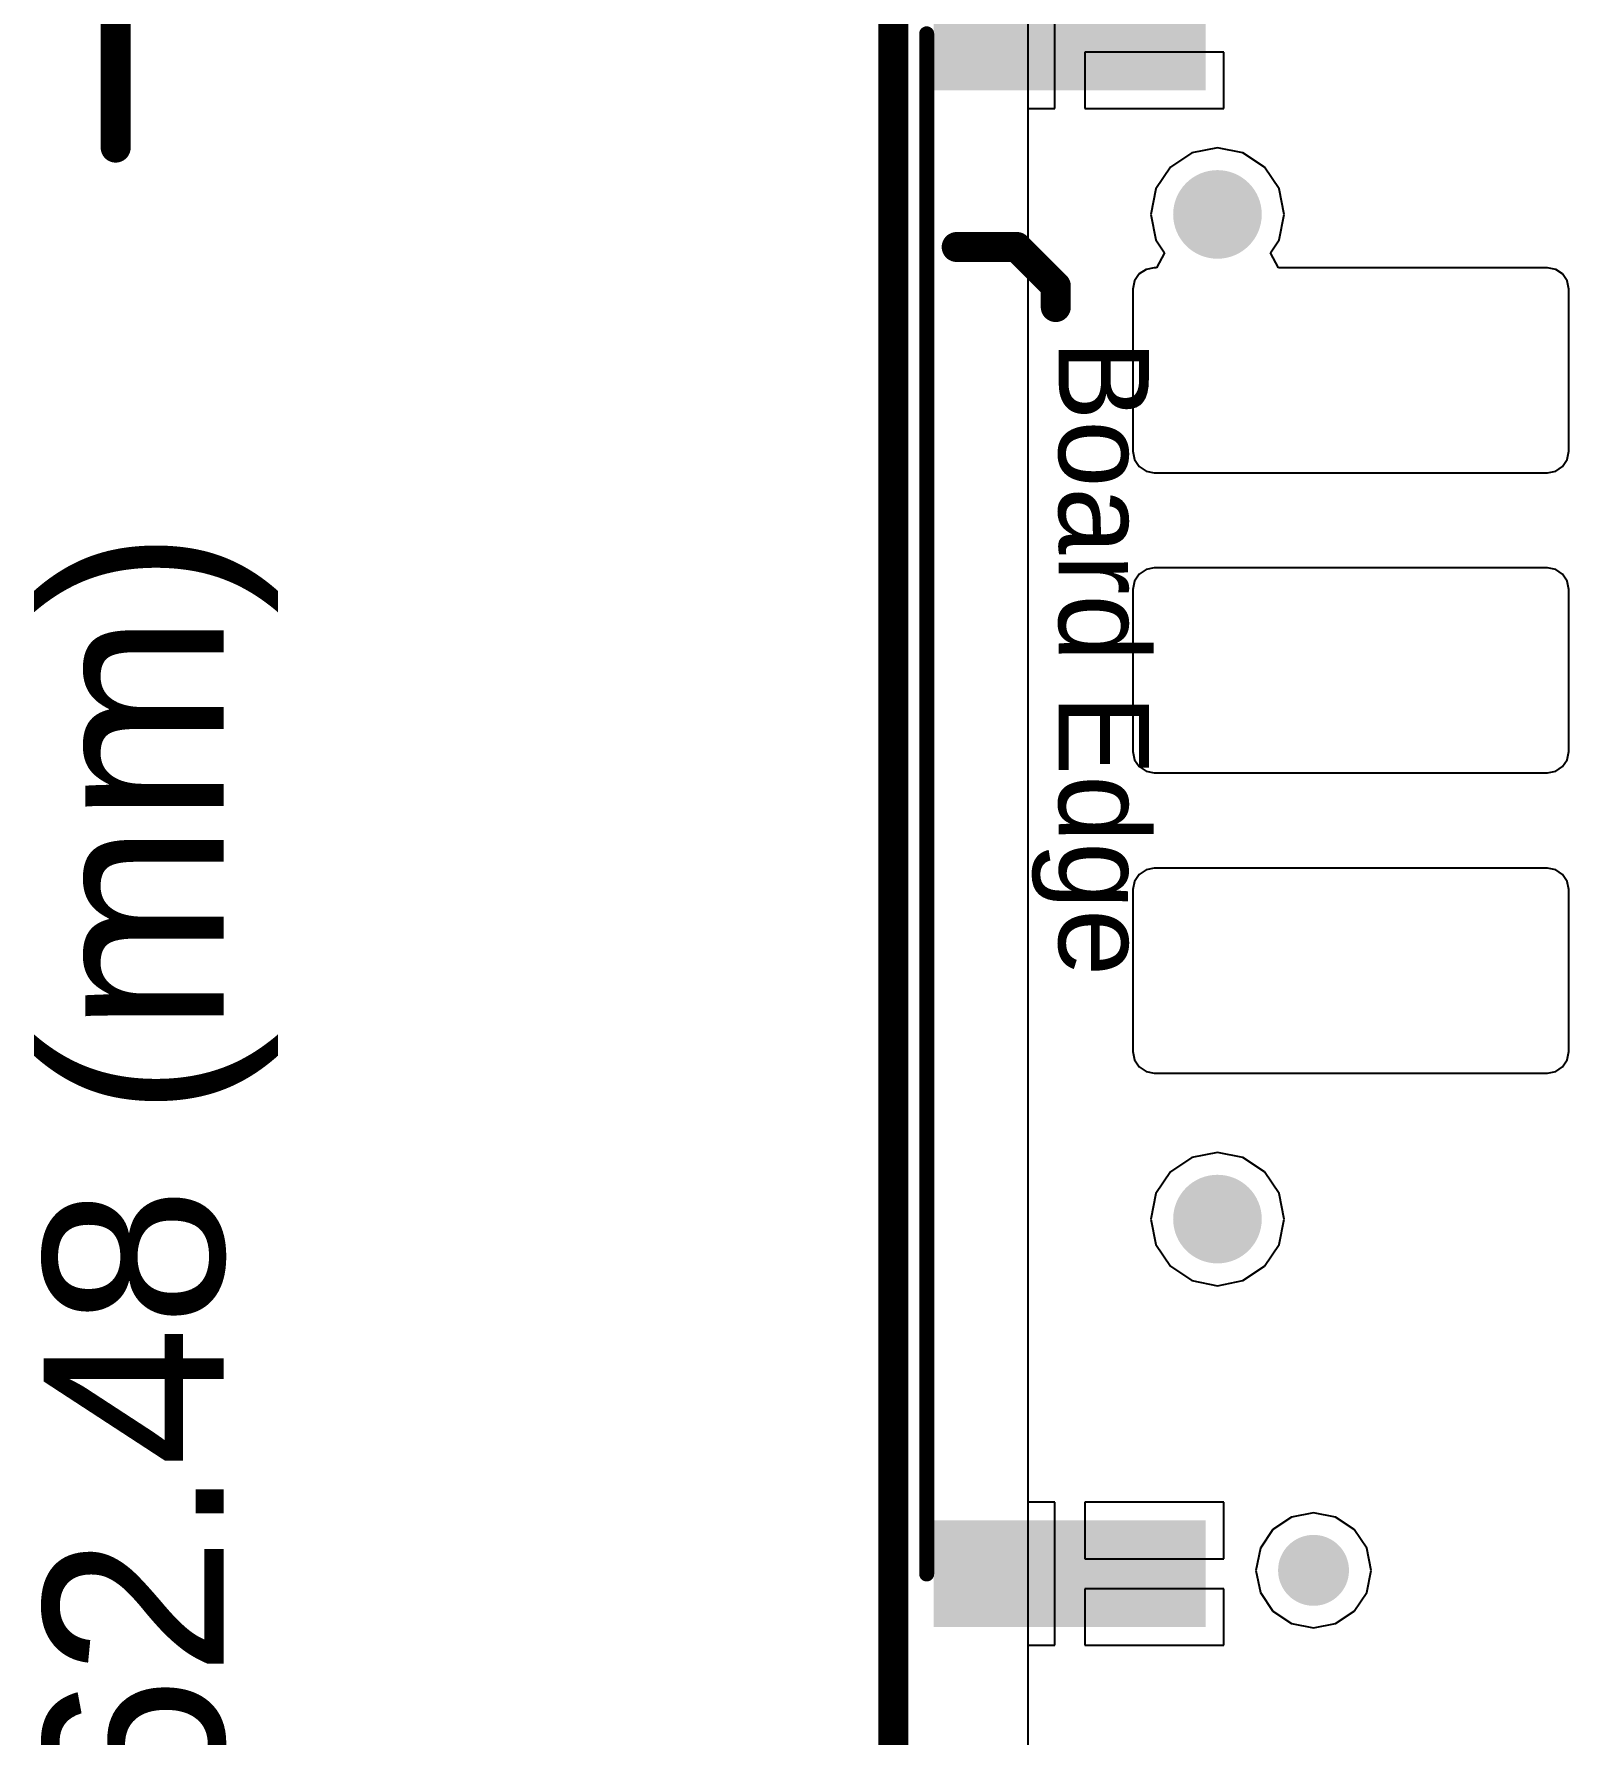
# Model space of a CAD drawing. Header units: millimetres. Extents: x -0.29 to 3.46, y -0.11 to 2.46.
# Drawn here: x -0.286 to 0.231, y 0.971 to 1.538 of the extents above; entities that cross this region are included whole.
import ezdxf

# ---------------------------------------------------------------- set-up
doc = ezdxf.new("R2010")
doc.units = ezdxf.units.MM
doc.header["$MEASUREMENT"] = 0
for name, color, linetype in [('BottomLayer', 5, 'Continuous'), ('BottomSolder', 6, 'Continuous'), ('Mechanical1', 6, 'Continuous'), ('Mechanical2', 216, 'Continuous'), ('PadHoleLayer', 156, 'Continuous'), ('TopLayer', 1, 'Continuous'), ('TopOverlay', 2, 'Continuous'), ('TopPaste', 8, 'Continuous'), ('TopSolder', 216, 'Continuous'), ('ViaHoleLayer', 16, 'Continuous')]:
    doc.layers.add(name, color=color, linetype=linetype)
doc.styles.add('Arial', font='', dxfattribs={"height": 0.2})
doc.styles.get('Arial').set_extended_font_data('Arial')

# ---------------------------------------------------------------- blocks, each defined once
blk = doc.blocks.new('XKNANO_113_6')
at = {"layer": 'BottomSolder'}
for points in [[(-0.20085, -0.21214), (-0.19285, -0.21214), (-0.19285, -0.22014), (-0.20085, -0.22014)], [(0.1338, -0.21214), (0.1418, -0.21214), (0.1418, -0.22014), (0.1338, -0.22014)]]:
    blk.add_hatch(color=6, dxfattribs=at).paths.add_polyline_path(points)
at = {"layer": 'PadHoleLayer'}
h = blk.add_hatch(color=156, dxfattribs=at)
edge = h.paths.add_edge_path()
edge.add_arc((-0.19685, -0.21614), 0.01476, 0, 360)
h = blk.add_hatch(color=156, dxfattribs=at)
edge = h.paths.add_edge_path()
edge.add_arc((0.1378, -0.21614), 0.01476, 0, 360)
at = {"layer": 'TopLayer'}
for points in [[(-0.20591, 0.2878), (-0.17441, 0.2878), (-0.17441, 0.24291), (-0.20591, 0.24291)], [(-0.15591, 0.2878), (-0.12441, 0.2878), (-0.12441, 0.24291), (-0.15591, 0.24291)], [(-0.10591, 0.2878), (-0.07441, 0.2878), (-0.07441, 0.24291), (-0.10591, 0.24291)], [(-0.05591, 0.2878), (-0.02441, 0.2878), (-0.02441, 0.24291), (-0.05591, 0.24291)], [(-0.00591, 0.2878), (0.02559, 0.2878), (0.02559, 0.24291), (-0.00591, 0.24291)], [(0.04409, 0.2878), (0.07559, 0.2878), (0.07559, 0.24291), (0.04409, 0.24291)], [(0.0815, 0.2878), (0.11299, 0.2878), (0.11299, 0.24291), (0.0815, 0.24291)], [(-0.26969, 0.24843), (-0.24213, 0.24843), (-0.24213, 0.16575), (-0.26969, 0.16575)], [(0.24213, 0.24843), (0.26969, 0.24843), (0.26969, 0.16575), (0.24213, 0.16575)], [(-0.26969, -0.22402), (-0.24213, -0.22402), (-0.24213, -0.30669), (-0.26969, -0.30669)], [(0.24213, -0.22402), (0.26969, -0.22402), (0.26969, -0.30669), (0.24213, -0.30669)]]:
    blk.add_hatch(color=1, dxfattribs=at).paths.add_polyline_path(points)
at = {"layer": 'TopPaste'}
for points in [[(-0.20591, 0.2878), (-0.17441, 0.2878), (-0.17441, 0.24291), (-0.20591, 0.24291)], [(-0.15591, 0.2878), (-0.12441, 0.2878), (-0.12441, 0.24291), (-0.15591, 0.24291)], [(-0.10591, 0.2878), (-0.07441, 0.2878), (-0.07441, 0.24291), (-0.10591, 0.24291)], [(-0.05591, 0.2878), (-0.02441, 0.2878), (-0.02441, 0.24291), (-0.05591, 0.24291)], [(-0.00591, 0.2878), (0.02559, 0.2878), (0.02559, 0.24291), (-0.00591, 0.24291)], [(0.04409, 0.2878), (0.07559, 0.2878), (0.07559, 0.24291), (0.04409, 0.24291)], [(0.0815, 0.2878), (0.11299, 0.2878), (0.11299, 0.24291), (0.0815, 0.24291)], [(-0.26969, 0.24843), (-0.24213, 0.24843), (-0.24213, 0.16575), (-0.26969, 0.16575)], [(0.24213, 0.24843), (0.26969, 0.24843), (0.26969, 0.16575), (0.24213, 0.16575)], [(-0.26969, -0.22402), (-0.24213, -0.22402), (-0.24213, -0.30669), (-0.26969, -0.30669)], [(0.24213, -0.22402), (0.26969, -0.22402), (0.26969, -0.30669), (0.24213, -0.30669)]]:
    blk.add_hatch(color=8, dxfattribs=at).paths.add_polyline_path(points)
at = {"layer": 'TopSolder'}
for points in [[(-0.20991, 0.2918), (-0.17041, 0.2918), (-0.17041, 0.23891), (-0.20991, 0.23891)], [(-0.15991, 0.2918), (-0.12041, 0.2918), (-0.12041, 0.23891), (-0.15991, 0.23891)], [(-0.10991, 0.2918), (-0.07041, 0.2918), (-0.07041, 0.23891), (-0.10991, 0.23891)], [(-0.05991, 0.2918), (-0.02041, 0.2918), (-0.02041, 0.23891), (-0.05991, 0.23891)], [(-0.00991, 0.2918), (0.02959, 0.2918), (0.02959, 0.23891), (-0.00991, 0.23891)], [(0.04009, 0.2918), (0.07959, 0.2918), (0.07959, 0.23891), (0.04009, 0.23891)], [(0.0775, 0.2918), (0.11699, 0.2918), (0.11699, 0.23891), (0.0775, 0.23891)], [(-0.27369, 0.25243), (-0.23813, 0.25243), (-0.23813, 0.16175), (-0.27369, 0.16175)], [(0.23813, 0.25243), (0.27369, 0.25243), (0.27369, 0.16175), (0.23813, 0.16175)], [(-0.20085, -0.21214), (-0.19285, -0.21214), (-0.19285, -0.22014), (-0.20085, -0.22014)], [(0.1338, -0.21214), (0.1418, -0.21214), (0.1418, -0.22014), (0.1338, -0.22014)], [(-0.27369, -0.22002), (-0.23813, -0.22002), (-0.23813, -0.31069), (-0.27369, -0.31069)], [(0.23813, -0.22002), (0.27369, -0.22002), (0.27369, -0.31069), (0.23813, -0.31069)]]:
    blk.add_hatch(color=216, dxfattribs=at).paths.add_polyline_path(points)
at = {"layer": 'TopOverlay'}
for points, const_width in [([(-0.215, 0.278), (-0.26, 0.278)], 0.005), ([(-0.26, 0.258), (-0.26, 0.278)], 0.005), ([(0.259, 0.278), (0.214, 0.278)], 0.005), ([(0.259, 0.258), (0.259, 0.278)], 0.005), ([(-0.186, -0.283), (-0.173, -0.27)], 0.01), ([(-0.166, -0.27), (-0.173, -0.27)], 0.01), ([(-0.186, -0.303), (-0.186, -0.283)], 0.01), ([(0.256, -0.313), (-0.257, -0.313)], 0.005)]:
    blk.add_lwpolyline(points, dxfattribs=dict(at, const_width=const_width))
for points, const_width in [([(-0.26125, 0.278, 1), (-0.25875, 0.278, 1)], 0.0025), ([(-0.26125, 0.278, 1), (-0.25875, 0.278, 1)], 0.0025), ([(-0.21625, 0.278, 1), (-0.21375, 0.278, 1)], 0.0025), ([(0.21275, 0.278, 1), (0.21525, 0.278, 1)], 0.0025), ([(0.25775, 0.278, 1), (0.26025, 0.278, 1)], 0.0025), ([(0.25775, 0.278, 1), (0.26025, 0.278, 1)], 0.0025), ([(-0.26125, 0.258, 1), (-0.25875, 0.258, 1)], 0.0025), ([(0.25775, 0.258, 1), (0.26025, 0.258, 1)], 0.0025), ([(-0.1755, -0.27, 1), (-0.1705, -0.27, 1)], 0.005), ([(-0.1755, -0.27, 1), (-0.1705, -0.27, 1)], 0.005), ([(-0.1685, -0.27, 1), (-0.1635, -0.27, 1)], 0.005), ([(-0.1885, -0.283, 1), (-0.1835, -0.283, 1)], 0.005), ([(-0.1885, -0.283, 1), (-0.1835, -0.283, 1)], 0.005), ([(-0.1885, -0.303, 1), (-0.1835, -0.303, 1)], 0.005), ([(-0.25825, -0.313, 1), (-0.25575, -0.313, 1)], 0.0025), ([(0.25475, -0.313, 1), (0.25725, -0.313, 1)], 0.0025)]:
    blk.add_lwpolyline(points, format="xyb", close=True, dxfattribs=dict(at, const_width=const_width))
blk.add_text('Board Edge', height=0.03, dxfattribs=at).set_placement((-0.155, -0.269))

msp = doc.modelspace()

# ---------------------------------------------------------------- hatches: boundary and pattern name
at = {"layer": 'BottomLayer'}
h = msp.add_hatch(color=5, dxfattribs=at)
edge = h.paths.add_edge_path()
edge.add_arc((0.14, 1.026), 0.01181, 0, 360)
at = {"layer": 'TopLayer'}
h = msp.add_hatch(color=1, dxfattribs=at)
edge = h.paths.add_edge_path()
edge.add_arc((0.14, 1.026), 0.01181, 0, 360)
at = {"layer": 'ViaHoleLayer'}
h = msp.add_hatch(color=16, dxfattribs=at)
edge = h.paths.add_edge_path()
edge.add_arc((0.14, 1.026), 0.00591, 0, 360)

# ---------------------------------------------------------------- linework, layer by layer
at = {"layer": 'BottomLayer'}
for p, q in [((0.04498, 0.951), (0.04498, 2.23798)), ((0.09951, 1.49815), (0.09231, 1.49334)), ((0.108, 1.49984), (0.09951, 1.49815)), ((0.11649, 1.49815), (0.108, 1.49984)), ((0.12369, 1.49334), (0.11649, 1.49815)), ((0.09231, 1.49334), (0.0875, 1.48614)), ((0.1285, 1.48614), (0.12369, 1.49334)), ((0.0875, 1.48614), (0.08581, 1.47765)), ((0.13019, 1.47765), (0.1285, 1.48614)), ((0.08581, 1.47765), (0.0875, 1.46915)), ((0.1285, 1.46915), (0.13019, 1.47765)), ((0.0875, 1.46915), (0.09034, 1.4649)), ((0.12566, 1.4649), (0.1285, 1.46915)), ((0.09034, 1.4649), (0.08767, 1.4599)), ((0.12833, 1.4599), (0.12566, 1.4649)), ((0.08189, 1.45781), (0.08034, 1.4555)), ((0.0842, 1.45936), (0.08189, 1.45781)), ((0.08693, 1.4599), (0.0842, 1.45936)), ((0.08767, 1.4599), (0.08693, 1.4599)), ((0.21793, 1.4599), (0.12833, 1.4599)), ((0.22066, 1.45936), (0.21793, 1.4599)), ((0.22298, 1.45781), (0.22066, 1.45936)), ((0.22453, 1.4555), (0.22298, 1.45781)), ((0.08034, 1.4555), (0.07979, 1.45277)), ((0.07979, 1.45277), (0.07979, 1.39877)), ((0.22507, 1.45277), (0.22453, 1.4555)), ((0.22507, 1.39877), (0.22507, 1.45277)), ((0.07979, 1.39877), (0.08034, 1.39603)), ((0.08034, 1.39603), (0.08189, 1.39372)), ((0.22298, 1.39372), (0.22453, 1.39603)), ((0.22453, 1.39603), (0.22507, 1.39877)), ((0.08189, 1.39372), (0.0842, 1.39217)), ((0.0842, 1.39217), (0.08693, 1.39163)), ((0.08693, 1.39163), (0.21793, 1.39163)), ((0.21793, 1.39163), (0.22066, 1.39217)), ((0.22066, 1.39217), (0.22298, 1.39372)), ((0.08693, 1.3599), (0.0842, 1.35936)), ((0.21793, 1.3599), (0.08693, 1.3599)), ((0.22066, 1.35936), (0.21793, 1.3599)), ((0.08034, 1.3555), (0.07979, 1.35277)), ((0.08189, 1.35781), (0.08034, 1.3555)), ((0.0842, 1.35936), (0.08189, 1.35781)), ((0.22298, 1.35781), (0.22066, 1.35936)), ((0.22453, 1.3555), (0.22298, 1.35781)), ((0.22507, 1.35277), (0.22453, 1.3555)), ((0.07979, 1.35277), (0.07979, 1.29877)), ((0.22507, 1.29877), (0.22507, 1.35277)), ((0.07979, 1.29877), (0.08034, 1.29603)), ((0.22453, 1.29603), (0.22507, 1.29877)), ((0.08034, 1.29603), (0.08189, 1.29372)), ((0.08189, 1.29372), (0.0842, 1.29217)), ((0.0842, 1.29217), (0.08693, 1.29163)), ((0.21793, 1.29163), (0.22066, 1.29217)), ((0.22066, 1.29217), (0.22298, 1.29372)), ((0.22298, 1.29372), (0.22453, 1.29603)), ((0.08693, 1.29163), (0.21793, 1.29163)), ((0.08189, 1.25781), (0.08034, 1.2555)), ((0.0842, 1.25936), (0.08189, 1.25781)), ((0.08693, 1.2599), (0.0842, 1.25936)), ((0.21793, 1.2599), (0.08693, 1.2599)), ((0.22066, 1.25936), (0.21793, 1.2599)), ((0.22298, 1.25781), (0.22066, 1.25936)), ((0.22453, 1.2555), (0.22298, 1.25781)), ((0.08034, 1.2555), (0.07979, 1.25277)), ((0.07979, 1.25277), (0.07979, 1.19877)), ((0.22507, 1.25277), (0.22453, 1.2555)), ((0.22507, 1.19877), (0.22507, 1.25277)), ((0.07979, 1.19877), (0.08034, 1.19603)), ((0.08034, 1.19603), (0.08189, 1.19372)), ((0.22298, 1.19372), (0.22453, 1.19603)), ((0.22453, 1.19603), (0.22507, 1.19877)), ((0.08189, 1.19372), (0.0842, 1.19217)), ((0.0842, 1.19217), (0.08693, 1.19163)), ((0.08693, 1.19163), (0.21793, 1.19163)), ((0.21793, 1.19163), (0.22066, 1.19217)), ((0.22066, 1.19217), (0.22298, 1.19372)), ((0.09951, 1.1635), (0.09231, 1.15869)), ((0.108, 1.16519), (0.09951, 1.1635)), ((0.11649, 1.1635), (0.108, 1.16519)), ((0.12369, 1.15869), (0.11649, 1.1635)), ((0.09231, 1.15869), (0.0875, 1.15149)), ((0.1285, 1.15149), (0.12369, 1.15869)), ((0.0875, 1.15149), (0.08581, 1.143)), ((0.13019, 1.143), (0.1285, 1.15149)), ((0.08581, 1.143), (0.0875, 1.13451)), ((0.1285, 1.13451), (0.13019, 1.143)), ((0.0875, 1.13451), (0.09231, 1.12731)), ((0.12369, 1.12731), (0.1285, 1.13451)), ((0.09231, 1.12731), (0.09951, 1.1225)), ((0.09951, 1.1225), (0.108, 1.12081)), ((0.108, 1.12081), (0.11649, 1.1225)), ((0.11649, 1.1225), (0.12369, 1.12731)), ((0.13266, 1.04372), (0.12644, 1.03956)), ((0.14, 1.04518), (0.13266, 1.04372)), ((0.14734, 1.04372), (0.14, 1.04518)), ((0.15356, 1.03956), (0.14734, 1.04372)), ((0.12644, 1.03956), (0.12228, 1.03334)), ((0.15772, 1.03334), (0.15356, 1.03956)), ((0.12228, 1.03334), (0.12082, 1.026)), ((0.15918, 1.026), (0.15772, 1.03334)), ((0.12082, 1.026), (0.12228, 1.01866)), ((0.15772, 1.01866), (0.15918, 1.026)), ((0.12228, 1.01866), (0.12644, 1.01244)), ((0.15356, 1.01244), (0.15772, 1.01866)), ((0.12644, 1.01244), (0.13266, 1.00828)), ((0.14734, 1.00828), (0.15356, 1.01244)), ((0.13266, 1.00828), (0.14, 1.00682)), ((0.14, 1.00682), (0.14734, 1.00828))]:
    msp.add_line(p, q, dxfattribs=at)
at = {"layer": 'Mechanical1', "const_width": 0.01}
msp.add_lwpolyline([(-0.259, 1.49991), (-0.259, 2.46)], dxfattribs=at)
at = {"layer": 'Mechanical1', "const_width": 0.005}
msp.add_lwpolyline([(-0.2615, 1.49991, 1), (-0.2565, 1.49991, 1)], format="xyb", close=True, dxfattribs=at)
at = {"layer": 'Mechanical2', "const_width": 0.01}
msp.add_lwpolyline([(0, 2.46), (0, 0)], dxfattribs=at)
at = {"layer": 'TopLayer'}
for p, q in [((0.05379, 1.5367), (0.05379, 1.56048)), ((0.05379, 1.51292), (0.05379, 1.5367)), ((0.11013, 1.5317), (0.06379, 1.5317)), ((0.06379, 1.5317), (0.06379, 1.51292)), ((0.11013, 1.51292), (0.11013, 1.5317)), ((0.04498, 1.04867), (0.04498, 1.51292)), ((0.04498, 1.51292), (0.05379, 1.51292)), ((0.06379, 1.51292), (0.11013, 1.51292)), ((0.09951, 1.49815), (0.09231, 1.49334)), ((0.108, 1.49984), (0.09951, 1.49815)), ((0.11649, 1.49815), (0.108, 1.49984)), ((0.12369, 1.49334), (0.11649, 1.49815)), ((0.09231, 1.49334), (0.0875, 1.48614)), ((0.1285, 1.48614), (0.12369, 1.49334)), ((0.0875, 1.48614), (0.08581, 1.47765)), ((0.13019, 1.47765), (0.1285, 1.48614)), ((0.08581, 1.47765), (0.0875, 1.46915)), ((0.1285, 1.46915), (0.13019, 1.47765)), ((0.0875, 1.46915), (0.09034, 1.4649)), ((0.12566, 1.4649), (0.1285, 1.46915)), ((0.09034, 1.4649), (0.08767, 1.4599)), ((0.12833, 1.4599), (0.12566, 1.4649)), ((0.08189, 1.45781), (0.08034, 1.4555)), ((0.0842, 1.45936), (0.08189, 1.45781)), ((0.08693, 1.4599), (0.0842, 1.45936)), ((0.08767, 1.4599), (0.08693, 1.4599)), ((0.21793, 1.4599), (0.12833, 1.4599)), ((0.22066, 1.45936), (0.21793, 1.4599)), ((0.22298, 1.45781), (0.22066, 1.45936)), ((0.22453, 1.4555), (0.22298, 1.45781)), ((0.08034, 1.4555), (0.07979, 1.45277)), ((0.07979, 1.45277), (0.07979, 1.39877)), ((0.22507, 1.45277), (0.22453, 1.4555)), ((0.22507, 1.39877), (0.22507, 1.45277)), ((0.07979, 1.39877), (0.08034, 1.39603)), ((0.08034, 1.39603), (0.08189, 1.39372)), ((0.22298, 1.39372), (0.22453, 1.39603)), ((0.22453, 1.39603), (0.22507, 1.39877)), ((0.08189, 1.39372), (0.0842, 1.39217)), ((0.0842, 1.39217), (0.08693, 1.39163)), ((0.08693, 1.39163), (0.21793, 1.39163)), ((0.21793, 1.39163), (0.22066, 1.39217)), ((0.22066, 1.39217), (0.22298, 1.39372)), ((0.08693, 1.3599), (0.0842, 1.35936)), ((0.21793, 1.3599), (0.08693, 1.3599)), ((0.22066, 1.35936), (0.21793, 1.3599)), ((0.08034, 1.3555), (0.07979, 1.35277)), ((0.08189, 1.35781), (0.08034, 1.3555)), ((0.0842, 1.35936), (0.08189, 1.35781)), ((0.22298, 1.35781), (0.22066, 1.35936)), ((0.22453, 1.3555), (0.22298, 1.35781)), ((0.22507, 1.35277), (0.22453, 1.3555)), ((0.07979, 1.35277), (0.07979, 1.29877)), ((0.22507, 1.29877), (0.22507, 1.35277)), ((0.07979, 1.29877), (0.08034, 1.29603)), ((0.22453, 1.29603), (0.22507, 1.29877)), ((0.08034, 1.29603), (0.08189, 1.29372)), ((0.08189, 1.29372), (0.0842, 1.29217)), ((0.0842, 1.29217), (0.08693, 1.29163)), ((0.21793, 1.29163), (0.22066, 1.29217)), ((0.22066, 1.29217), (0.22298, 1.29372)), ((0.22298, 1.29372), (0.22453, 1.29603)), ((0.08693, 1.29163), (0.21793, 1.29163)), ((0.08189, 1.25781), (0.08034, 1.2555)), ((0.0842, 1.25936), (0.08189, 1.25781)), ((0.08693, 1.2599), (0.0842, 1.25936)), ((0.21793, 1.2599), (0.08693, 1.2599)), ((0.22066, 1.25936), (0.21793, 1.2599)), ((0.22298, 1.25781), (0.22066, 1.25936)), ((0.22453, 1.2555), (0.22298, 1.25781)), ((0.08034, 1.2555), (0.07979, 1.25277)), ((0.07979, 1.25277), (0.07979, 1.19877)), ((0.22507, 1.25277), (0.22453, 1.2555)), ((0.22507, 1.19877), (0.22507, 1.25277)), ((0.07979, 1.19877), (0.08034, 1.19603)), ((0.08034, 1.19603), (0.08189, 1.19372)), ((0.22298, 1.19372), (0.22453, 1.19603)), ((0.22453, 1.19603), (0.22507, 1.19877)), ((0.08189, 1.19372), (0.0842, 1.19217)), ((0.0842, 1.19217), (0.08693, 1.19163)), ((0.08693, 1.19163), (0.21793, 1.19163)), ((0.21793, 1.19163), (0.22066, 1.19217)), ((0.22066, 1.19217), (0.22298, 1.19372)), ((0.09951, 1.1635), (0.09231, 1.15869)), ((0.108, 1.16519), (0.09951, 1.1635)), ((0.11649, 1.1635), (0.108, 1.16519)), ((0.12369, 1.15869), (0.11649, 1.1635)), ((0.09231, 1.15869), (0.0875, 1.15149)), ((0.1285, 1.15149), (0.12369, 1.15869)), ((0.0875, 1.15149), (0.08581, 1.143)), ((0.13019, 1.143), (0.1285, 1.15149)), ((0.08581, 1.143), (0.0875, 1.13451)), ((0.1285, 1.13451), (0.13019, 1.143)), ((0.0875, 1.13451), (0.09231, 1.12731)), ((0.12369, 1.12731), (0.1285, 1.13451)), ((0.09231, 1.12731), (0.09951, 1.1225)), ((0.09951, 1.1225), (0.108, 1.12081)), ((0.108, 1.12081), (0.11649, 1.1225)), ((0.11649, 1.1225), (0.12369, 1.12731)), ((0.05379, 1.04867), (0.04498, 1.04867)), ((0.05379, 1.02489), (0.05379, 1.04867)), ((0.11013, 1.04867), (0.06379, 1.04867)), ((0.06379, 1.04867), (0.06379, 1.02989)), ((0.11013, 1.02989), (0.11013, 1.04867)), ((0.13266, 1.04372), (0.12644, 1.03956)), ((0.14, 1.04518), (0.13266, 1.04372)), ((0.14734, 1.04372), (0.14, 1.04518)), ((0.15356, 1.03956), (0.14734, 1.04372)), ((0.12644, 1.03956), (0.12228, 1.03334)), ((0.15772, 1.03334), (0.15356, 1.03956)), ((0.12228, 1.03334), (0.12082, 1.026)), ((0.15918, 1.026), (0.15772, 1.03334)), ((0.06379, 1.02989), (0.11013, 1.02989)), ((0.12082, 1.026), (0.12228, 1.01866)), ((0.15772, 1.01866), (0.15918, 1.026)), ((0.05379, 1.00111), (0.05379, 1.02489)), ((0.11013, 1.01989), (0.06379, 1.01989)), ((0.06379, 1.01989), (0.06379, 1.00111)), ((0.11013, 1.00111), (0.11013, 1.01989)), ((0.12228, 1.01866), (0.12644, 1.01244)), ((0.15356, 1.01244), (0.15772, 1.01866)), ((0.12644, 1.01244), (0.13266, 1.00828)), ((0.14734, 1.00828), (0.15356, 1.01244)), ((0.13266, 1.00828), (0.14, 1.00682)), ((0.14, 1.00682), (0.14734, 1.00828)), ((0.04498, 0.951), (0.04498, 1.00111)), ((0.04498, 1.00111), (0.05379, 1.00111)), ((0.06379, 1.00111), (0.11013, 1.00111))]:
    msp.add_line(p, q, dxfattribs=at)

# ---------------------------------------------------------------- block references
at = {"rotation": 270}
msp.add_blockref('XKNANO_113_6', (0.32414, 1.2808), dxfattribs=at)

# ---------------------------------------------------------------- texts
at = {"layer": 'Mechanical1', "style": 'Arial'}
msp.add_text('62.48 (mm)', height=0.06, rotation=90, dxfattribs=at).set_placement((-0.22301, 0.94409))

doc.saveas('drawing.dxf')
